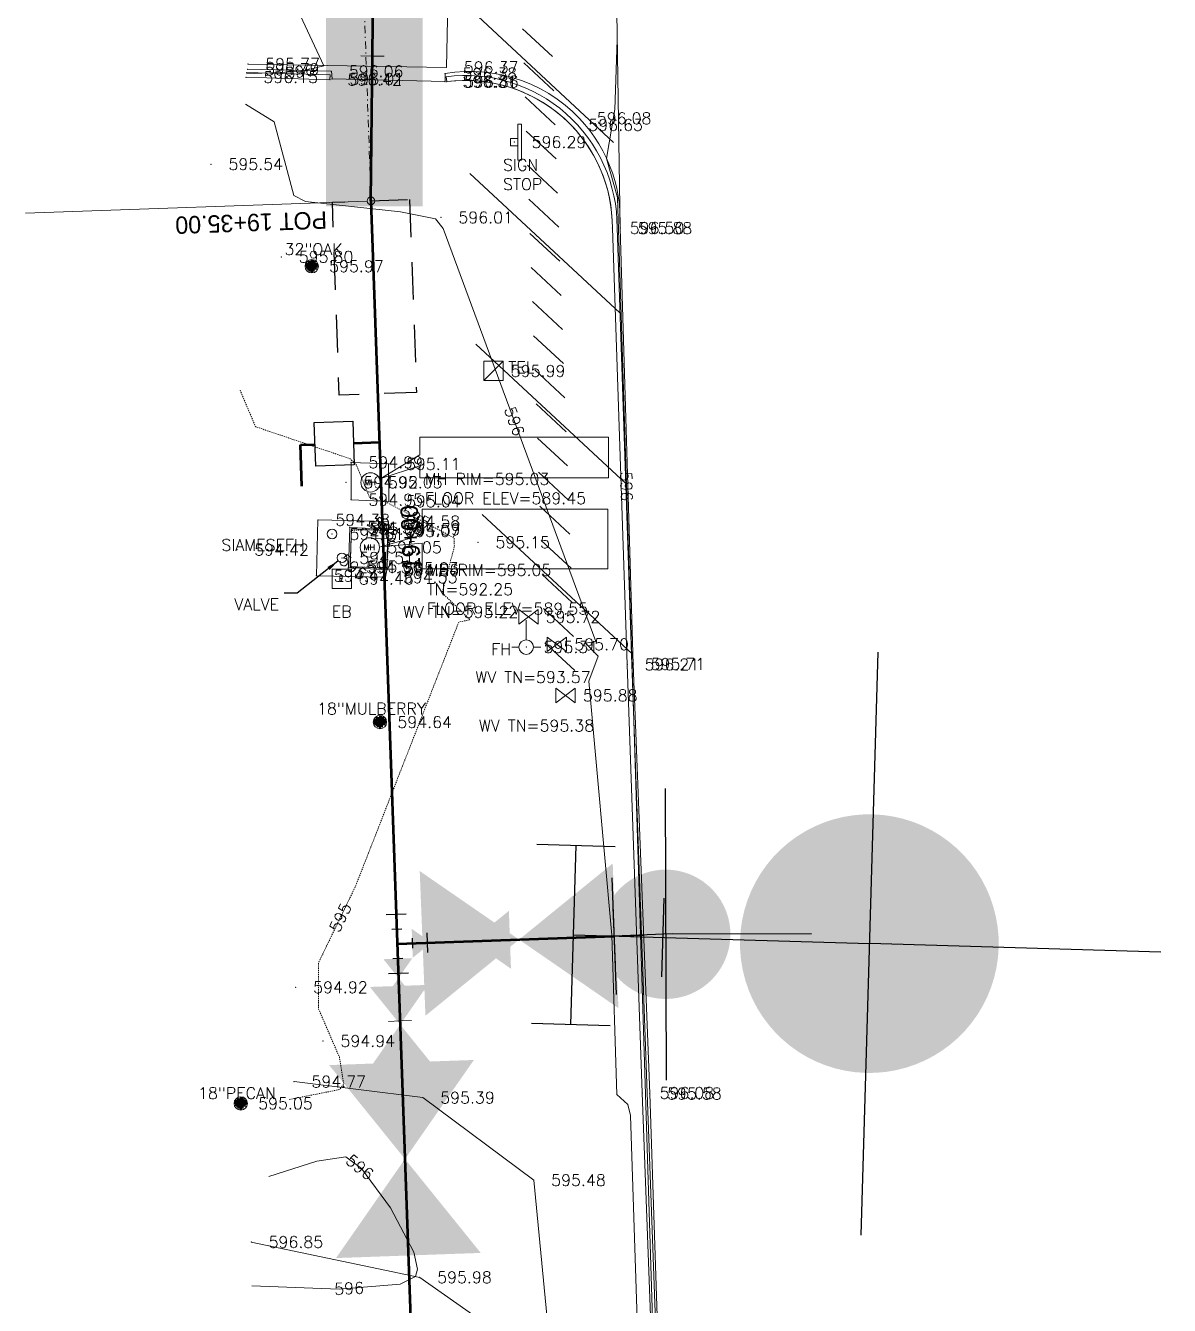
# Model space of a CAD drawing. Extents: x 2536931 to 2538613, y 7112513 to 7131087.
# Drawn here: x 2537866.9 to 2537985.4, y 7124476.7 to 7124609.3 of the extents above; entities that cross this region are included whole.
import ezdxf
from ezdxf.enums import TextEntityAlignment as Align

# ---------------------------------------------------------------- set-up
doc = ezdxf.new("R2010")
doc.units = 0
doc.header["$MEASUREMENT"] = 0
for name, pattern in [('DGN Style 2', [6.486575117634358, 3.891945070580614, -2.594630047053743]), ('DGN Style 4', [1.5247442917175293, 0.7623721458587647, -0.3811860729293823, 0, -0.3811860729293823]), ('HIDDEN2', [0.1875, 0.125, -0.0625])]:
    doc.linetypes.add(name, pattern=pattern)
for name, color, linetype, lineweight in [('C-BORE-PIT', 5, 'DGN Style 2', 30), ('C-FIRE-HYDT-100SCALE', 7, 'Continuous', 30), ('C-FIRE-HYDT-200SCALE', 3, 'Continuous', 30), ('C-FIRE-HYDT-20SCALE', 30, 'Continuous', 30), ('C-FIRE-HYDT-40SCALE', 1, 'Continuous', 30), ('C-WATR-INST-100SCALE', 7, 'Continuous', 30), ('C-WATR-INST-200SCALE', 3, 'Continuous', 30), ('C-WATR-INST-20SCALE', 30, 'Continuous', 30), ('C-WATR-INST-40SCALE', 1, 'Continuous', 30), ('C-WATR-UGND', 4, 'Continuous', 53), ('C-WATR-UGND-ABANDON-100', 7, 'Continuous', 13), ('C-WATR-UGND-ABANDON-20', 7, 'Continuous', 13), ('D_ALIGN_WL_20_SCALE', 7, 'Continuous', 30), ('D_ALIGN_WL_CENTERLINE', 7, 'DGN Style 4', 30), ('D_ALIGN_WL_POT_20_SCALE', 7, 'Continuous', 0), ('distance', 54, 'Continuous', 0), ('PT', 7, 'Continuous', 0), ('PTELEV', 5, 'Continuous', 0), ('V-COMM-LABL', 8, 'Continuous', 0), ('V-COMM-STRC', 8, 'Continuous', 0), ('V-POWR-LABL', 8, 'Continuous', 0), ('V-POWR-STRC', 8, 'Continuous', 0), ('V-PVMT-CONC', 8, 'Continuous', 0), ('V-ROAD-CURB-BACK', 8, 'Continuous', 0), ('V-ROAD-CURB-FACE', 54, 'Continuous', 0), ('V-SITE-BLRD-STLE', 8, 'Continuous', 0), ('V-SITE-SIGN', 8, 'Continuous', 0), ('V-SITE-VEGE', 8, 'Continuous', 0), ('V-SITE-VEGE-DESC', 8, 'Continuous', 0), ('V-TINN-BRKL', 100, 'Continuous', 0), ('V-TOPO-MAJR', 252, 'HIDDEN2', 0), ('V-TOPO-MINR', 8, 'Continuous', 0), ('V-TOPO-MISC', 8, 'Continuous', 0), ('V-UNID-STRC', 8, 'Continuous', 0), ('V-UNID-UTIL', 8, 'Continuous', 0), ('V-WATR-LABL', 252, 'Continuous', 0), ('V-WATR-STRC', 252, 'WATER', 0)]:
    doc.layers.add(name, color=color, linetype=linetype, lineweight=lineweight)
doc.styles.add('PTXT', font='romans.shx')
doc.styles.add('ROMANS', font='romans.shx')
doc.styles.get("Standard").update_dxf_attribs({"font": 'romans.shx'})
doc.styles.add('Style-BRIDGE', font='BRIDGE.shx')
doc.styles.add('Style-romans', font='romans.shx')
doc.linetypes.add('WATER', pattern='A,0.7000000000000001,-0.07,["W",Style-romans,S=0.1,R=0,X=-0.051,Y=-0.051],-0.07', length=0.8400000000000001)
doc.dimstyles.get("Standard").update_dxf_attribs({"dimtxt": 0.18, "dimasz": 0.18, "dimexe": 0.18, "dimexo": 0.06249999999999999, "dimgap": 0.08999999999999998, "dimtad": 0, "dimtih": 1, "dimtoh": 1, "dimdec": 4, "dimzin": 0, "dimdsep": 46, "dimtxsty": 'Standard', "dimcen": 0.09, "dimadec": 0, "dimazin": 0, "dimtfac": 1, "dimtdec": 4, "dimtofl": 0, "dimtmove": 0, "dimatfit": 3, "dimfxl": 0, "dimtolj": 1, "dimtzin": 0, "dimarcsym": 0})

# ---------------------------------------------------------------- blocks, each defined once
blk = doc.blocks.new('BOLL')
at = {"linetype": 'Continuous'}
blk.add_circle((0, 0), 0.025, dxfattribs=at)
blk = doc.blocks.new('EBOX')
at = {"linetype": 'Continuous'}
for p, q in [((-0.04999999981373549, 0.04999999981373549), (-0.04999999981373549, -0.04999999981373549)), ((-0.04999999981373549, 0.04999999981373549), (0.04999999981373549, 0.04999999981373549)), ((0.04999999981373549, -0.04999999981373549), (0.04999999981373549, 0.04999999981373549)), ((-0.04999999981373549, -0.04999999981373549), (0.04999999981373549, -0.04999999981373549))]:
    blk.add_line(p, q, dxfattribs=at)
at = {"linetype": 'Continuous', "style": 'ROMANS'}
blk.add_text('E', height=0.03, dxfattribs=at).set_placement((-0.002857142857142856, 0), align=Align.MIDDLE_CENTER)
blk = doc.blocks.new('FH')
at = {"linetype": 'Continuous'}
for p, q in [((0, 0.03749999962747097), (0, 0.139512469060719)), ((-0.03750000009313226, 0), (-0.07500000018626451, 0)), ((0.03750000009313226, 0), (0.07500000018626451, 0))]:
    blk.add_line(p, q, dxfattribs=at)
blk.add_circle((0, 0), 0.0375, dxfattribs=at)
blk = doc.blocks.new('MH')
blk.add_circle((0, 0), 0.05000000000000004)
at = {"linetype": 'Continuous', "style": 'ROMANS'}
blk.add_text('MH', height=0.03, dxfattribs=at).set_placement((-0.002857142857142854, 0), align=Align.MIDDLE_CENTER)
blk = doc.blocks.new('SIGN')
at = {"linetype": 'Continuous'}
for points in [[(0.01874999981373549, 0.09375), (0.03750000009313226, 0.09375), (0.03750000009313226, -0.09375), (0.01874999981373549, -0.09375)], [(0.01874999981373549, -0.01874999981373549), (-0.01874999981373549, -0.01874999981373549), (-0.01874999981373549, 0.01874999981373549), (0.01874999981373549, 0.01874999981373549)]]:
    blk.add_3dface(points, dxfattribs=at)
blk = doc.blocks.new('TELPED')
at = {"linetype": 'Continuous'}
for p, q in [((-0.04999999981373549, 0.04999999981373549), (-0.04999999981373549, -0.04999999981373549)), ((-0.04999999981373549, 0.04999999981373549), (0.04999999981373549, 0.04999999981373549)), ((0.04999999981373549, -0.04999999981373549), (0.04999999981373549, 0.04999999981373549)), ((-0.04999999981373549, -0.04999999981373549), (0.04999999981373549, -0.04999999981373549))]:
    blk.add_line(p, q, dxfattribs=at)
at = {"linetype": 'Continuous', "flags": 128}
blk.add_lwpolyline([(-0.04999999981373549, -0.04999999981373549), (0.04999999981373549, 0.04999999981373549)], dxfattribs=at)
blk = doc.blocks.new('TREE')
at = {"linetype": 'Continuous', "flags": 128}
blk.add_lwpolyline([(0.03453942202031612, 0, 0.9999999999999999), (-0.03453942202031612, -2.114859783171583e-18, 0.9999999999999999), (0.03453942202031612, 2.114859783171583e-18)], format="xyb", dxfattribs=at)
for points in [[(0.03453942202031612, 0.004934202879667282), (-0.03453942202031612, 0.004934202879667282)], [(-0.03453942202031612, 0), (0.03453942202031612, 0)], [(-0.02960521867498755, 0.01480260957032442), (0.02960521867498755, 0.01480260957032442)], [(0.02960521867498755, 0.009868406690657139), (-0.02960521867498755, 0.009868406690657139)], [(-0.02960521867498755, 0.009868406690657139), (0.02467101579532027, 0.009868406690657139)], [(-0.02960521867498755, 0.004934202879667282), (0.02467101579532027, 0.004934202879667282)], [(0.02467101579532027, 0.02467101532965899), (-0.02467101579532027, 0.02467101532965899)], [(-0.0197368124499917, 0.0197368124499917), (0.0197368124499917, 0.0197368124499917)], [(0.01480260957032442, 0.0197368124499917), (-0.0197368124499917, 0.0197368124499917)], [(0.009868406224995852, 0.02467101532965899), (-0.009868406224995852, 0.02467101532965899)], [(-0.004934203345328569, 0.02960521914064884), (0.009868406224995852, 0.02960521914064884)], [(-0.02960521867498755, -0.004934202879667282), (0.02960521867498755, -0.004934202879667282)], [(-0.02960521867498755, -0.004934202879667282), (0.02960521867498755, -0.004934202879667282)], [(-0.02960521867498755, -0.009868406690657139), (0.02467101579532027, -0.009868406690657139)], [(0.0197368124499917, -0.01480260957032442), (-0.02467101579532027, -0.01480260957032442)], [(0.02960521867498755, -0.01480260957032442), (-0.02467101579532027, -0.01480260957032442)], [(0.01480260957032442, -0.0197368124499917), (-0.0197368124499917, -0.0197368124499917)], [(-0.01480260957032442, -0.02467101532965899), (0.01480260957032442, -0.02467101532965899)], [(-0.009868406224995852, -0.02467101532965899), (0.004934203345328569, -0.02467101532965899)], [(-0.004934203345328569, -0.02960521914064884), (0.004934203345328569, -0.02960521914064884)]]:
    blk.add_lwpolyline(points, dxfattribs=at)
blk = doc.blocks.new('WTRVLV')
at = {"linetype": 'Continuous'}
for p, q in [((-0.04999999981373549, 0.03749999962747097), (-0.04999999981373549, -0.03749999962747097)), ((-0.04999999981373549, -0.03749999962747097), (0.04999999981373549, 0.03749999962747097)), ((0.04999999981373549, -0.03749999962747097), (-0.04999999981373549, 0.03749999962747097)), ((0.04999999981373549, 0.03749999962747097), (0.04999999981373549, -0.03749999962747097))]:
    blk.add_line(p, q, dxfattribs=at)
blk = doc.blocks.new('WVP40SC')
at = {"layer": 'C-WATR-INST-40SCALE', "extrusion": (0, 0, -1)}
blk.add_solid([(3.999999997206032, -2.999999999534339), (3.999999998137355, 3.000000000465661), (0, 0)], dxfattribs=at)
at = {"layer": 'C-WATR-INST-40SCALE'}
blk.add_solid([(0, 0), (4, -3), (3.999999998137355, 3)], dxfattribs=at)
blk = doc.blocks.new('TP20SC')
at = {"layer": 'C-WATR-INST-20SCALE'}
for p, q in [((-0.5142857143655419, 1.542857152177021), (0.5142857199534774, 1.542857146530878)), ((-4.656612873077393e-09, 1.542857145890594), (0, -2.328306436538696e-10)), ((-1.542857157997787, -0.5142857162863947), (-1.542857145890594, 0.5142857164610177)), ((-1.542857144027948, 1.746229827404022e-10), (0, -2.328306436538696e-10)), ((1.542857144959271, 4.074536263942719e-10), (0, -2.328306436538696e-10)), ((1.542857143096626, 0.5142857166938484), (1.54285713005811, -0.5142857170430943))]:
    blk.add_line(p, q, dxfattribs=at)
blk = doc.blocks.new('WVP40SC_1')
at = {"layer": 'C-WATR-INST-20SCALE', "extrusion": (0, 0, -1)}
blk.add_solid([(3.999999998137355, -3.000000000465661), (4, 2.999999999534339), (0, 2.328306436538696e-10)], dxfattribs=at)
at = {"layer": 'C-WATR-INST-20SCALE'}
blk.add_solid([(0, 2.328306436538696e-10), (4, -3.000000000698492), (4, 2.999999999534339)], dxfattribs=at)
blk = doc.blocks.new('FHP40SC_1')
at = {"layer": 'C-FIRE-HYDT-20SCALE'}
h = blk.add_hatch(color=256, dxfattribs=at)
edge = h.paths.add_edge_path()
edge.add_arc((1.819804310798645e-05, 5.067145684733987e-05), 2.679330379298014, 0.0001726637961494825, 360.0001726637961)
for p, q in [((-1.862645149230957e-09, 6.039663467381615), (3.725290298461914e-09, -1.80443748831749e-09)), ((-6.039663473144174, -1.33877620100975e-09), (6.039663473144174, -1.629814505577087e-09))]:
    blk.add_line(p, q, dxfattribs=at)
blk = doc.blocks.new('FHP40SC')
at = {"layer": 'C-FIRE-HYDT-40SCALE'}
h = blk.add_hatch(color=256, dxfattribs=at)
edge = h.paths.add_edge_path()
edge.add_arc((1.819618046283722e-05, 5.067160236649215e-05), 2.679330379298014, 0.0001726637961494825, 360.0001726637961)
for p, q in [((-1.862645149230957e-09, 6.039663467556238), (2.793967723846436e-09, -1.57160684466362e-09)), ((-6.039663473144174, -1.222360879182816e-09), (6.039663471281528, -1.455191522836685e-09))]:
    blk.add_line(p, q, dxfattribs=at)
blk = doc.blocks.new('FHP40SC_4')
at = {"layer": 'C-FIRE-HYDT-100SCALE'}
h = blk.add_hatch(color=256, dxfattribs=at)
edge = h.paths.add_edge_path()
edge.add_arc((1.81978102773428e-05, 5.067144229542464e-05), 2.679330379298015, 0.0001726637961491858, 360.0001726637961)
for p, q in [((-1.629814505577087e-09, 6.039663467352511), (3.026798367500305e-09, -1.789885573089123e-09)), ((-6.039663474308327, -1.469743438065052e-09), (6.039663472445682, -1.644366420805454e-09))]:
    blk.add_line(p, q, dxfattribs=at)
blk = doc.blocks.new('FHP40SC_5')
at = {"layer": 'C-FIRE-HYDT-200SCALE'}
h = blk.add_hatch(color=256, dxfattribs=at)
edge = h.paths.add_edge_path()
edge.add_arc((1.819699537009001e-05, 5.067230813438073e-05), 2.679330379298015, 0.0001726637961530436, 360.0001726637961)
for p, q in [((-1.280568540096283e-09, 6.039663468422077), (1.862645149230957e-09, -9.74978320300579e-10)), ((-6.03966347174719, -2.546585164964199e-10), (6.039663469186053, 3.637978807091713e-11))]:
    blk.add_line(p, q, dxfattribs=at)
blk = doc.blocks.new('*U69')
at = {"layer": 'C-WATR-INST-200SCALE'}
for p, q in [((6.72986435360508, 9.234907546080649), (-1.408819556992967, 9.307300826534629)), ((2.660522398247849, 9.2711041867733), (2.495589022000786, -9.27123252954334)), ((-6.656915796687827, 4.151768046431243), (-6.72930950607406, -3.9869638774544)), ((6.564930977358017, -9.307429171167314), (-1.573752933356445, -9.235035888850689))]:
    blk.add_line(p, q, dxfattribs=at)
blk = doc.blocks.new('*U67')
at = {"layer": 'C-WATR-INST-200SCALE'}
blk.add_line((-28.24628989951452, 0.8995031295344234), (2.400548763282131, -0.000264754518866539), dxfattribs=at)
at = {"layer": 'C-FIRE-HYDT-200SCALE', "xscale": 5.000000000000001, "yscale": 5.000000000000001, "zscale": 5.000000000000001, "rotation": 268.3181426825738}
blk.add_blockref('FHP40SC_5', (2.40054876357317, -0.0002647619694471359), dxfattribs=at)
at = {"layer": 'C-WATR-INST-200SCALE', "rotation": 178.827949876491}
blk.add_blockref('*U69', (-25.66877488134196, 0.8467055978253484), dxfattribs=at)
blk = doc.blocks.new('TP20SC_1')
at = {"layer": 'C-WATR-INST-40SCALE'}
for p, q in [((-0.5142857125028968, 1.542857152177021), (0.5142857213504612, 1.542857146589085)), ((-3.725290298461914e-09, 1.542857145948801), (4.656612873077393e-10, -2.037268131971359e-10)), ((-1.542857157532126, -0.5142857162572909), (-1.542857145424932, 0.514285716577433)), ((-1.542857142630965, 1.746229827404022e-10), (4.656612873077393e-10, -2.037268131971359e-10)), ((1.542857144959271, 4.365574568510056e-10), (4.656612873077393e-10, -2.037268131971359e-10)), ((1.542857143096626, 0.5142857167229522), (1.542857130523771, -0.5142857169848867))]:
    blk.add_line(p, q, dxfattribs=at)
blk = doc.blocks.new('WVP40SC_8')
at = {"layer": 'C-WATR-INST-100SCALE', "extrusion": (0, 0, -1)}
blk.add_solid([(3.999999997904524, -2.999999998835847), (3.999999998050043, 3.000000001862645), (1.455191522836685e-11, 0)], dxfattribs=at)
at = {"layer": 'C-WATR-INST-100SCALE'}
blk.add_solid([(-1.455191522836685e-11, 0), (3.999999998733983, -2.99999999627471), (3.999999997919076, 2.999999998603016)], dxfattribs=at)

msp = doc.modelspace()

# ---------------------------------------------------------------- linework, layer by layer
at = {"layer": 'C-BORE-PIT', "flags": 128}
msp.add_lwpolyline([(2537906.693359149, 7124591.240680205), (2537907.39989684, 7124571.253163989), (2537899.40489035, 7124570.970548913), (2537898.698352659, 7124590.958065126)], close=True, dxfattribs=at)
at = {"layer": 'C-FIRE-HYDT-100SCALE'}
msp.add_line((2537905.417992144, 7124514.144347049), (2537930.871848459, 7124515.051571374), dxfattribs=at)
at = {"layer": 'C-WATR-INST-40SCALE'}
msp.add_line((2537905.417992144, 7124514.144347048), (2537927.854130486, 7124514.938602629), dxfattribs=at)
at = {"layer": 'C-WATR-UGND'}
for p, q in [((2537902.680969561, 7124591.099447041), (2537904.689909572, 7124775.994987376)), ((2537902.680969561, 7124591.099447041), (2537915.880710179, 7124219.433768175)), ((2537900.884839605, 7124566.019739566), (2537903.568308785, 7124566.114597383)), ((2537895.388272646, 7124565.8254417), (2537896.887336362, 7124565.878432027)), ((2537895.539212435, 7124561.555448043), (2537895.388272646, 7124565.825441701)), ((2537903.646816793, 7124564.197275373), (2537903.711444342, 7124564.19955989)), ((2537905.417992144, 7124514.144347048), (2537927.854130486, 7124514.938602629))]:
    msp.add_line(p, q, dxfattribs=at)
at = {"layer": 'C-WATR-UGND', "lineweight": 30, "flags": 128}
msp.add_lwpolyline([(2537896.966821853, 7124563.629836452), (2537896.807850871, 7124568.127027601), (2537900.805354114, 7124568.26833514), (2537900.964325096, 7124563.771143992)], close=True, dxfattribs=at)
at = {"layer": 'C-WATR-UGND-ABANDON-100', "linetype": 'Continuous'}
for p, q in [((2537912.264728544, 7124611.606399334), (2537927.801243738, 7124597.162829978)), ((2537912.908753056, 7124593.940465103), (2537928.445268249, 7124579.496895749)), ((2537913.552777565, 7124576.274530863), (2537929.089292759, 7124561.830961508)), ((2537914.196802082, 7124558.608596627), (2537929.73331727, 7124544.165027271))]:
    msp.add_line(p, q, dxfattribs=at)
at = {"layer": 'C-WATR-UGND-ABANDON-20', "linetype": 'Continuous'}
for p, q in [((2537918.386437958, 7124608.934710437), (2537921.4928406, 7124606.04502834)), ((2537918.514141763, 7124605.401483621), (2537921.620544405, 7124602.511801522)), ((2537918.641845568, 7124601.868256805), (2537921.748248209, 7124598.978574706)), ((2537918.769549373, 7124598.335029988), (2537921.875952014, 7124595.445347891)), ((2537918.897253177, 7124594.801803171), (2537922.003655819, 7124591.912121072)), ((2537919.024956982, 7124591.268576355), (2537922.131359624, 7124588.378894256)), ((2537919.152660788, 7124587.735349539), (2537922.259063429, 7124584.84566744)), ((2537919.280364592, 7124584.202122722), (2537922.386767235, 7124581.312440624)), ((2537919.408068397, 7124580.668895904), (2537922.514471038, 7124577.779213805)), ((2537919.535772202, 7124577.135669086), (2537922.642174844, 7124574.245986987)), ((2537919.663476007, 7124573.602442269), (2537922.769878649, 7124570.712760172)), ((2537919.791179811, 7124570.069215452), (2537922.897582453, 7124567.179533353)), ((2537919.918883615, 7124566.535988636), (2537923.025286258, 7124563.646306537)), ((2537920.04658742, 7124563.002761819), (2537923.152990063, 7124560.11307972)), ((2537920.174291225, 7124559.469535003), (2537923.280693868, 7124556.579852905)), ((2537920.30199503, 7124555.936308187), (2537923.408397673, 7124553.046626088)), ((2537920.429698835, 7124552.40308137), (2537923.536101475, 7124549.513399273)), ((2537920.557402639, 7124548.869854554), (2537923.663805282, 7124545.980172455)), ((2537920.685106445, 7124545.336627737), (2537923.791509086, 7124542.446945638))]:
    msp.add_line(p, q, dxfattribs=at)
at = {"layer": 'D_ALIGN_WL_20_SCALE', "color": 2, "lineweight": 13}
for p, q in [((2537902.843932467, 7124606.097960091), (2537901.644003293, 7124606.110997646)), ((2537902.843932467, 7124606.097960091), (2537904.043861641, 7124606.084922537)), ((2537903.923235968, 7124556.120898033), (2537902.723992046, 7124556.078306774)), ((2537903.923235968, 7124556.120898033), (2537905.12247989, 7124556.163489291)), ((2537905.69787167, 7124506.152401277), (2537904.498627748, 7124506.109810019)), ((2537905.69787167, 7124506.152401277), (2537906.897115592, 7124506.194992535))]:
    msp.add_line(p, q, dxfattribs=at)
at = {"layer": 'D_ALIGN_WL_CENTERLINE', "color": 2, "lineweight": 13}
for p, q in [((2537904.1484193, 7124550.0072496), (2537900.6382813, 7124649.3068902)), ((2537906.6422804, 7124479.5606432), (2537904.1484193, 7124550.0072496)), ((2537915.880710199, 7124219.4337682), (2537906.6422804, 7124479.5606432))]:
    msp.add_line(p, q, dxfattribs=at)
at = {"layer": 'D_ALIGN_WL_POT_20_SCALE', "color": 2, "lineweight": 13}
msp.add_line((2537902.281221626, 7124591.085249914), (2537866.922556893, 7124589.8294837), dxfattribs=at)
msp.add_circle((2537902.6809696, 7124591.099447), 0.4, dxfattribs=at)
at = {"layer": 'distance', "color": 7, "linetype": 'Continuous', "lineweight": 0, "const_width": 10}
msp.add_lwpolyline([(2537903.047616355, 7124590.543037672), (2537902.971582516, 7124780.601021017)], dxfattribs=at)
at = {"layer": 'PT'}
for p in [(2537889.906, 7124604.738, 595.7909999997355), (2537889.942, 7124605.269, 595.7730000000447), (2537910.506, 7124604.926, 596.3659999999218), (2537889.744, 7124603.913, 596.1549999997951), (2537898.43, 7124603.65, 596.4169999998994), (2537898.598, 7124604.523, 596.0570000000298), (2537898.664, 7124603.726, 596.0079999999143), (2537910.363, 7124603.451, 596.3070000000298), (2537910.366, 7124604.279, 596.3789999997243), (2537910.529, 7124603.458, 596.8640000000596), (2537924.275, 7124599.646, 596.0770000000484), (2537923.393, 7124598.964, 596.6319999997504), (2537917.525, 7124597.183, 596.2949999999255), (2537886.129, 7124594.901, 595.5430000000633), (2537909.937, 7124589.38, 596.0069999997504), (2537927.683, 7124588.287, 596.49599999981), (2537928.504, 7124588.274, 595.8829999999143), (2537893.409, 7124585.302, 595.7979999999516), (2537896.559, 7124584.323, 595.9709999999031), (2537915.368, 7124573.487, 595.9890000000596), (2537900.63, 7124564.012, 594.9849999998696), (2537904.513, 7124563.847, 595.1129999998957), (2537900.117, 7124561.955, 594.9180000000633), (2537902.643, 7124561.941, 595.027999999933), (2537900.627, 7124560.139, 594.9509999998845), (2537904.525, 7124559.972, 595.0370000000112), (2537897.201, 7124558.055, 594.3839999996126), (2537900.488, 7124557.255, 594.530999999959), (2537900.673, 7124557.127, 595.0559999998659), (2537904.44, 7124556.915, 595.0740000000224), (2537904.477, 7124557.874, 594.5829999996349), (2537904.516, 7124557.09, 594.5919999997132), (2537898.662, 7124556.595, 594.6069999998435), (2537913.776, 7124555.735, 595.151999999769), (2537888.798, 7124554.963, 594.4219999997877), (2537902.573, 7124555.204, 595.0499999998137), (2537899.679, 7124554.121, 594.5129999998026), (2537900.358, 7124553.135, 594.5139999999665), (2537900.544, 7124553.214, 595.0600000000559), (2537904.331, 7124553.028, 595.0259999996051), (2537904.345, 7124552.873, 594.5600000000559), (2537897.032, 7124552.263, 594.4150000000373), (2537899.66, 7124551.961, 594.4569999999367), (2537904.191, 7124552.112, 594.5259999996051), (2537918.985, 7124548.007, 595.7209999999031), (2537921.948, 7124545.157, 595.6979999998584), (2537918.762, 7124544.879, 595.3129999996163), (2537929.219, 7124543.075, 596.210999999661), (2537929.841, 7124543.127, 595.7089999997988), (2537922.838, 7124539.872, 595.8769999998622), (2537903.62, 7124537.106, 594.6419999999925), (2537894.898, 7124509.639, 594.9189999997616), (2537897.728, 7124504.076, 594.936999999918), (2537894.723, 7124499.876, 594.7669999999925), (2537930.775, 7124498.696, 596.0809999997728), (2537931.555, 7124498.632, 595.5799999996088), (2537889.208, 7124497.608, 595.0529999998398), (2537908.059, 7124498.211, 595.3859999999404), (2537919.548, 7124489.664, 595.4749999996275), (2537890.283, 7124483.256, 596.8499999996275), (2537907.745, 7124479.593, 595.9779999996535)]:
    msp.add_point(p, dxfattribs=at)
at = {"layer": 'V-PVMT-CONC', "flags": 128}
msp.add_lwpolyline([(2537902.262, 7124636.53), (2537902.154, 7124629.165, 0.3890383208022585), (2537906.318, 7124625.278), (2537910.902, 7124625.29), (2537910.713, 7124614.972), (2537910.506, 7124604.926), (2537889.942, 7124605.269)], format="xyb", dxfattribs=at)
for points in [[(2537898.664, 7124603.726), (2537910.363, 7124603.451)], [(2537904.525, 7124559.972), (2537900.627, 7124560.139), (2537900.63, 7124564.012), (2537904.513, 7124563.847)], [(2537904.525, 7124559.972), (2537904.513, 7124563.847)], [(2537904.191, 7124552.112), (2537897.032, 7124552.263), (2537897.201, 7124558.055), (2537904.477, 7124557.874), (2537904.516, 7124557.09), (2537904.345, 7124552.873)], [(2537904.191, 7124552.112), (2537904.345, 7124552.873)]]:
    msp.add_lwpolyline(points, dxfattribs=at)
at = {"layer": 'V-ROAD-CURB-BACK', "flags": 128}
msp.add_lwpolyline([(2537889.744, 7124603.913), (2537898.43, 7124603.65)], dxfattribs=at)
msp.add_lwpolyline([(2537910.529, 7124603.457999999, -0.454179133128148), (2537927.683, 7124588.287), (2537929.219, 7124543.075), (2537930.775, 7124498.696), (2537932.186, 7124460.822), (2537932.64, 7124447.644), (2537933.565, 7124423.072)], format="xyb", dxfattribs=at)
at = {"layer": 'V-ROAD-CURB-FACE', "flags": 128}
msp.add_lwpolyline([(2537889.759132369, 7124604.412770959), (2537898.445132369, 7124604.149770959), (2537898.43, 7124603.65)], dxfattribs=at)
msp.add_lwpolyline([(2537934.064646099, 7124423.090808914), (2537933.13967609, 7124447.662012236), (2537932.685679437, 7124460.839915088), (2537931.274673764, 7124498.714067367), (2537929.718702476, 7124543.092248453), (2537928.18304804, 7124588.294076825, 0.4539858395525272), (2537910.464917511, 7124603.95387643), (2537910.529, 7124603.458)], format="xyb", dxfattribs=at)
at = {"layer": 'V-TINN-BRKL', "extrusion": (9.540699797353958e-05, -0.006000462634565594, 0.9999819925107032), "elevation": -41912.81731552004, "flags": 128}
msp.add_lwpolyline([(2537927.582565694, 7124518.687973773), (2537928.435596412, 7124465.039007934)], dxfattribs=at)
at = {"layer": 'V-TINN-BRKL', "extrusion": (-0.03210695039935541, -0.06398161497593546, 0.9974344573359818), "elevation": -536733.3600606376, "flags": 128}
msp.add_lwpolyline([(-927155.7757633652, 7486867.01299965), (-927147.9106214021, 7486870.728828883), (-927147.494168778, 7486870.044334024)], dxfattribs=at)
at = {"layer": 'V-TINN-BRKL', "extrusion": (-0.03012216564141013, 0.0009120572834090335, 0.9995458084993321), "elevation": -69352.80412668204, "flags": 128}
msp.add_lwpolyline([(-7198148.830341732, 2320066.643449232), (-7198148.830341732, 2320075.337378666)], dxfattribs=at)
at = {"layer": 'V-TINN-BRKL', "extrusion": (-0.02553529213047155, 0.0006002397927925187, 0.9996737410615539), "elevation": -59933.69957148808, "flags": 128}
msp.add_lwpolyline([(-7182276.296618603, 2369013.167371138), (-7182276.296618603, 2369024.873422009)], dxfattribs=at)
at = {"layer": 'V-TINN-BRKL', "extrusion": (6.072447202579646e-05, -0.01960894409166344, 0.9998077243271071), "elevation": -138956.0626674586, "flags": 128}
msp.add_lwpolyline([(2559955.403491627, 7115309.836647391), (2559955.403491627, 7115313.712411187)], dxfattribs=at)
at = {"layer": 'V-TINN-BRKL', "extrusion": (-0.008677282470791898, -0.04287929844332879, 0.9990425769375048), "elevation": -326923.9510475136, "flags": 128}
msp.add_lwpolyline([(1074364.19545901, 7479242.150011417), (1074364.19545901, 7479242.927181283)], dxfattribs=at)
at = {"layer": 'V-TINN-BRKL'}
for points in [[(2537910.713, 7124614.972, 596.4969999999739), (2537910.506, 7124604.926, 596.3659999999218), (2537889.942, 7124605.269, 595.7730000000447)], [(2537910.363, 7124603.451, 596.3070000000298), (2537910.366, 7124604.279, 596.3789999997243), (2537911.374107495, 7124604.418433186, 596.3588666664436), (2537912.389184549, 7124604.491514706, 596.338733333163), (2537913.40686877, 7124604.497930486, 596.3185999998823), (2537914.422786559, 7124604.437652953, 596.2984666666016), (2537915.432571909, 7124604.310941156, 596.2783333333209), (2537916.431885171, 7124604.118339651, 596.2582000000402), (2537917.416431697, 7124603.860676163, 596.2380666662939), (2537918.381980302, 7124603.539058025, 596.2179333330132), (2537919.324381446, 7124603.154867422, 596.1977999997325), (2537920.239585067, 7124602.709755452, 596.1776666664518), (2537921.123657989, 7124602.205635026, 596.1575333331712), (2537921.972800821, 7124601.644672652, 596.1373999998905), (2537922.783364289, 7124601.029279121, 596.1172666666098), (2537923.551864918, 7124600.362099146, 596.0971333333291), (2537924.275, 7124599.646, 596.0770000000484), (2537924.82956139, 7124599.027240882, 596.0640666666441), (2537925.350222344, 7124598.379696789, 596.0511333332397), (2537925.835491309, 7124597.705222762, 596.0381999998353), (2537926.283978121, 7124597.005750989, 596.025266666431), (2537926.694397983, 7124596.283285268, 596.0123333330266), (2537927.065575152, 7124595.539895269, 595.9994000000879), (2537927.396446308, 7124594.777710606, 595.9864666666836), (2537927.686063591, 7124593.998914734, 595.9735333332792), (2537927.933597327, 7124593.205738693, 595.9605999998748), (2537928.138338396, 7124592.40045472, 595.9476666664705), (2537928.299700271, 7124591.58536974, 595.9347333330661), (2537928.417220695, 7124590.762818749, 595.9217999996617), (2537928.463241605, 7124589.930638719, 595.9088666662574), (2537928.472170672, 7124589.096346368, 595.8959333333187), (2537928.504, 7124588.274, 595.8829999999143), (2537929.841, 7124543.127, 595.7089999997988), (2537931.555, 7124498.632, 595.5799999996088), (2537932.818, 7124460.893, 595.5759999998845)], [(2537910.529, 7124603.458, 596.8640000000596), (2537911.466323399, 7124603.549721721, 596.8485333332792), (2537912.407527207, 7124603.583239143, 596.8330666664988), (2537913.349000638, 7124603.558423683, 596.8175999997184), (2537914.287131867, 7124603.47537054, 596.8021333334036), (2537915.218321892, 7124603.334398337, 596.7866666666232), (2537916.138998345, 7124603.13604789, 596.7711999998428), (2537917.045629182, 7124602.881080144, 596.7557333330624), (2537917.934736251, 7124602.570473243, 596.740266666282), (2537918.802908625, 7124602.205418786, 596.7247999999672), (2537919.646815688, 7124601.787317249, 596.7093333331868), (2537920.463219917, 7124601.317772616, 596.6938666664064), (2537921.248989298, 7124600.798586227, 596.6784000000916), (2537922.001109344, 7124600.231749862, 596.6629333333112), (2537922.716694657, 7124599.619438105, 596.6474666665308), (2537923.393, 7124598.964, 596.6319999997504), (2537923.925853313, 7124598.385354449, 596.622933333274), (2537924.428068899, 7124597.779926641, 596.6138666663319), (2537924.898302706, 7124597.149336844, 596.6047999998555), (2537925.335296277, 7124596.495272668, 596.595733333379), (2537925.737880112, 7124595.819484549, 596.5866666664369), (2537926.104976797, 7124595.123781057, 596.5775999999605), (2537926.435603896, 7124594.410024062, 596.5685333330184), (2537926.72887657, 7124593.68012375, 596.559466666542), (2537926.98400995, 7124592.936033511, 596.5504000000656), (2537927.200321239, 7124592.179744708, 596.5413333331235), (2537927.377231534, 7124591.413281354, 596.532266666647), (2537927.514267382, 7124590.638694689, 596.523199999705), (2537927.611062041, 7124589.858057693, 596.5141333332285), (2537927.667356467, 7124589.073459539, 596.5050666662864), (2537927.683, 7124588.287, 596.49599999981), (2537929.219, 7124543.075, 596.210999999661), (2537930.775, 7124498.696, 596.0809999997728), (2537932.186, 7124460.822, 596.0839999997988)], [(2537904.525, 7124559.972, 595.0370000000112), (2537900.627, 7124560.139, 594.9509999998845), (2537900.63, 7124564.012, 594.9849999998696), (2537904.513, 7124563.847, 595.1129999998957)], [(2537904.191, 7124552.112, 594.5259999996051), (2537897.032, 7124552.263, 594.4150000000373), (2537897.201, 7124558.055, 594.3839999996126), (2537904.477, 7124557.874, 594.5829999996349), (2537904.516, 7124557.09, 594.5919999997132), (2537904.345, 7124552.873, 594.5600000000559)], [(2537904.516, 7124557.09, 594.5919999997132), (2537900.488, 7124557.255, 594.530999999959), (2537900.358, 7124553.135, 594.5139999999665), (2537904.345, 7124552.873, 594.5600000000559)], [(2537921.445, 7124469.936, 595.3640000000596), (2537919.548, 7124489.664, 595.4749999996275), (2537908.059, 7124498.211, 595.3859999999404), (2537894.723, 7124499.876, 594.7669999999925)], [(2537932.64, 7124447.644, 596.094000000041), (2537928.372, 7124463.989, 595.8569999998435), (2537921.445, 7124469.936, 595.3640000000596), (2537907.745, 7124479.593, 595.9779999996535), (2537890.283, 7124483.256, 596.8499999996275)]]:
    msp.add_polyline3d(points, dxfattribs=at)
msp.add_3dface([(2537900.673, 7124557.127, 595.0559999998659), (2537904.44, 7124556.915, 595.0740000000224), (2537904.331, 7124553.028, 595.0259999996051), (2537900.544, 7124553.214, 595.0600000000559)], dxfattribs=at)
at = {"layer": 'V-TOPO-MAJR', "elevation": 595, "flags": 128}
msp.add_lwpolyline([(2537894.226350935, 7124498.016921743), (2537899.431103923, 7124499.048428489), (2537899.870321475, 7124499.614719149), (2537899.413877483, 7124502.424375642), (2537897.271364409, 7124507.362870346), (2537897.260359081, 7124512.195234863), (2537901.085596349, 7124520.098731412), (2537911.777273365, 7124547.468563085), (2537912.960315301, 7124547.709621211), (2537910.059080334, 7124550.483740588), (2537911.324335628, 7124555.283949884), (2537911.28442057, 7124556.197849557), (2537904.349725555, 7124559.844858265), (2537902.566639709, 7124560.32421633), (2537901.187758804, 7124563.732529757), (2537900.521637811, 7124564.393068362), (2537890.734888081, 7124567.707143895), (2537889.118300641, 7124571.536695962)], dxfattribs=at)
msp.add_lwpolyline([(2537900.640453875, 7124556.714542439), (2537900.550564501, 7124553.177832818), (2537904.352891146, 7124553.112978702), (2537904.544243236, 7124556.741298806), (2537904.166915243, 7124557.089450832), (2537900.626185178, 7124556.96475213)], close=True, dxfattribs=at)
at = {"layer": 'V-TOPO-MINR', "elevation": 596, "flags": 128}
for points in [[(2537891.662498771, 7124617.587400491), (2537892.987692832, 7124615.491781684), (2537897.81241358, 7124605.099459114), (2537895.358757415, 7124604.49416863), (2537889.812983516, 7124604.264304945)], [(2537928.194059006, 7124607.767217393), (2537927.954198509, 7124600.571035129), (2537927.078985884, 7124595.503678582), (2537928.215258667, 7124591.439189729), (2537932.287598853, 7124460.918159679), (2537933.914745262, 7124422.131170528)], [(2537930.320098258, 7124425.748601993), (2537931.259522215, 7124445.717268653), (2537932.344630469, 7124447.644779779), (2537930.947206751, 7124454.126827005), (2537929.575125805, 7124496.353129297), (2537929.274361386, 7124497.48875247), (2537928.162529942, 7124498.5482876), (2537927.623544118, 7124515.045294115), (2537925.245737655, 7124541.363063268), (2537926.228393762, 7124543.931339177), (2537924.893142447, 7124545.285512844), (2537925.962919983, 7124545.474855782), (2537910.161217168, 7124588.24296258), (2537909.383430621, 7124589.24341627), (2537905.741780834, 7124589.955599438), (2537895.924950547, 7124591.019676425), (2537894.704896458, 7124591.669002691), (2537892.664826032, 7124599.301245788), (2537889.690274165, 7124601.133000471)], [(2537892.094809889, 7124490.038045123), (2537897.089673322, 7124491.623014892), (2537900.073610817, 7124492.08435348), (2537901.718268028, 7124490.874206117), (2537904.715564216, 7124486.807867146), (2537907.129744495, 7124482.191887505), (2537907.515352614, 7124480.44015345), (2537907.304444953, 7124479.685415132), (2537905.711567391, 7124478.900375667), (2537899.391007093, 7124478.36478285), (2537890.359936186, 7124478.72658322)]]:
    msp.add_lwpolyline(points, dxfattribs=at)
at = {"layer": 'V-TOPO-MISC', "flags": 128}
for points in [[(2537904.331, 7124553.028), (2537900.544, 7124553.214), (2537900.673, 7124557.127), (2537904.44, 7124556.915)], [(2537904.331, 7124553.028), (2537904.44, 7124556.915)]]:
    msp.add_lwpolyline(points, dxfattribs=at)
at = {"layer": 'V-UNID-UTIL', "flags": 128}
for points in [[(2537907.741278061, 7124563.641923692), (2537907.741278061, 7124562.429139799), (2537927.293297321, 7124562.429139799), (2537927.293297321, 7124566.627453758), (2537907.741278061, 7124566.627453758), (2537907.741278061, 7124564.792315138), (2537903.713119759, 7124562.347325454)], [(2537907.98024886, 7124555.63095213), (2537907.98024886, 7124552.996018304), (2537927.219381625, 7124552.996018304), (2537927.219381625, 7124559.172413983), (2537907.98024886, 7124559.172413983), (2537907.98024886, 7124556.496787713), (2537903.681613771, 7124555.263508275)]]:
    msp.add_lwpolyline(points, close=True, dxfattribs=at)

# ---------------------------------------------------------------- block references
at = {"layer": 'C-FIRE-HYDT-100SCALE', "xscale": 2.5, "yscale": 2.5, "zscale": 2.5, "rotation": 270.2163421090668}
msp.add_blockref('FHP40SC_4', (2537933.209279601, 7124515.129793338), dxfattribs=at)
at = {"layer": 'C-FIRE-HYDT-200SCALE'}
msp.add_blockref('*U67', (2537951.898580418, 7124514.162453394), dxfattribs=at)
at = {"layer": 'C-FIRE-HYDT-20SCALE', "xscale": 0.5000000000000002, "yscale": 0.5000000000000002, "zscale": 0.5000000000000002, "rotation": 272.143875358094}
msp.add_blockref('FHP40SC_1', (2537927.854130486, 7124514.938602629), dxfattribs=at)
at = {"layer": 'C-FIRE-HYDT-40SCALE', "rotation": 272.1438753673709}
msp.add_blockref('FHP40SC', (2537927.854130488, 7124514.938602626), dxfattribs=at)
at = {"layer": 'C-WATR-INST-100SCALE'}
for p, xscale, yscale, zscale, rotation in [((2537918.025970422, 7124514.581637251), 2.499999999999999, 2.499999999999999, 2.499999999999999, 2.262148878772737), ((2537906.207137759, 7124491.852555659), 2.5, 2.5, 2.5, 272.0340100021385)]:
    msp.add_blockref('WVP40SC_8', p, dxfattribs=dict(at, xscale=xscale, yscale=yscale, zscale=zscale, rotation=rotation))
at = {"layer": 'C-WATR-INST-20SCALE', "rotation": 272.0274655761863}
msp.add_blockref('TP20SC', (2537905.417992144, 7124514.144347048), dxfattribs=at)
at = {"layer": 'C-WATR-INST-20SCALE', "xscale": 0.5, "yscale": 0.5, "zscale": 0.5}
for p, rotation in [((2537908.958642365, 7124514.269377917), 2.018569750526589), ((2537905.543333345, 7124510.603707802), 92.02746550505823)]:
    msp.add_blockref('WVP40SC_1', p, dxfattribs=dict(at, rotation=rotation))
at = {"layer": 'C-WATR-INST-40SCALE', "xscale": 2.000000000226626, "yscale": 2.000000000226626, "zscale": 2.000000000226626, "rotation": 272.0892234387565}
msp.add_blockref('TP20SC_1', (2537905.417992144, 7124514.144347048), dxfattribs=at)
at = {"layer": 'C-WATR-INST-40SCALE'}
for p, rotation in [((2537913.080989421, 7124514.417141086), 2.034038717016053), ((2537905.713966141, 7124505.783671327), 92.03400995923498)]:
    msp.add_blockref('WVP40SC', p, dxfattribs=dict(at, rotation=rotation))
at = {"layer": 'V-COMM-STRC', "xscale": 20, "yscale": 20, "zscale": 20}
msp.add_blockref('TELPED', (2537915.368, 7124573.487), dxfattribs=at)
at = {"layer": 'V-POWR-STRC', "xscale": 20, "yscale": 20, "zscale": 20}
msp.add_blockref('EBOX', (2537899.66, 7124551.961), dxfattribs=at)
at = {"layer": 'V-SITE-BLRD-STLE', "xscale": 20, "yscale": 20, "zscale": 20}
msp.add_blockref('BOLL', (2537898.662, 7124556.595), dxfattribs=at)
at = {"layer": 'V-SITE-SIGN', "xscale": 20, "yscale": 20, "zscale": 20}
msp.add_blockref('SIGN', (2537917.525, 7124597.183), dxfattribs=at)
at = {"layer": 'V-SITE-VEGE', "xscale": 20, "yscale": 20, "zscale": 20}
for p in [(2537896.559, 7124584.323), (2537903.62, 7124537.106), (2537889.208, 7124497.608)]:
    msp.add_blockref('TREE', p, dxfattribs=at)
at = {"layer": 'V-UNID-STRC', "xscale": 20, "yscale": 20, "zscale": 20}
msp.add_blockref('BOLL', (2537899.679, 7124554.121), dxfattribs=at)
at = {"layer": 'V-UNID-UTIL', "xscale": 20, "yscale": 20, "zscale": 20}
for p in [(2537902.643, 7124561.941), (2537902.573, 7124555.204)]:
    msp.add_blockref('MH', p, dxfattribs=at)
at = {"layer": 'V-WATR-STRC', "xscale": 20, "yscale": 20, "zscale": 20}
for name, p in [('FH', (2537918.762, 7124544.879)), ('WTRVLV', (2537918.985, 7124548.007)), ('WTRVLV', (2537921.948, 7124545.157)), ('WTRVLV', (2537922.838, 7124539.872))]:
    msp.add_blockref(name, p, dxfattribs=at)

# ---------------------------------------------------------------- texts
at = {"layer": 'D_ALIGN_WL_20_SCALE', "color": 2, "lineweight": 13, "style": 'Style-BRIDGE'}
msp.add_text('19+00', height=1.8, rotation=92.44877729526449, dxfattribs=at).set_placement((2537907.666403013, 7124556.253836953), align=Align.CENTER)
at = {"layer": 'D_ALIGN_WL_POT_20_SCALE', "color": 2, "lineweight": 13, "style": 'Style-BRIDGE'}
msp.add_text('POT 19+35.00', height=1.8, rotation=182.0340099606228, dxfattribs=at).set_placement((2537890.24847891, 7124589.746679589), align=Align.CENTER)
at = {"layer": 'PTELEV', "style": 'PTXT'}
for s, p in [('595.77', (2537891.742000004, 7124604.669000007, 595.7730000000447)), ('595.79', (2537891.705999998, 7124604.138000004, 595.7909999997355)), ('596.06', (2537900.397999998, 7124603.923, 596.0570000000298)), ('596.38', (2537912.166000003, 7124603.678999998, 596.3789999997243)), ('596.37', (2537912.305999998, 7124604.325999998, 596.3659999999218)), ('596.15', (2537891.543999998, 7124603.313000001, 596.1549999997951)), ('596.42', (2537900.229999999, 7124603.050000004, 596.4169999998994)), ('596.01', (2537900.463999997, 7124603.126000002, 596.0079999999143)), ('596.31', (2537912.163000004, 7124602.851000004, 596.3070000000298)), ('596.86', (2537912.328999998, 7124602.857999995, 596.8640000000596)), ('596.63', (2537925.192999998, 7124598.364, 596.6319999997504)), ('596.08', (2537926.075000003, 7124599.045999996, 596.0770000000484)), ('596.29', (2537919.325000003, 7124596.583000003, 596.2949999999255)), ('595.54', (2537887.929000003, 7124594.301000006, 595.5430000000633)), ('596.01', (2537911.737000001, 7124588.780000001, 596.0069999997504)), ('596.50', (2537929.483000005, 7124587.687000006, 596.49599999981)), ('595.88', (2537930.304000003, 7124587.674000002, 595.8829999999143)), ('595.80', (2537895.208999999, 7124584.702000007, 595.7979999999516)), ('595.97', (2537898.359000003, 7124583.722999997, 595.9709999999031)), ('595.99', (2537917.167999998, 7124572.887000002, 595.9890000000596)), ('594.99', (2537902.430000002, 7124563.412, 594.9849999998696)), ('595.11', (2537906.312999999, 7124563.247000001, 595.1129999998957)), ('594.92', (2537901.916999999, 7124561.355000004, 594.9180000000633)), ('595.03', (2537904.443000002, 7124561.340999998, 595.027999999933)), ('594.95', (2537902.426999999, 7124559.538999997, 594.9509999998845)), ('595.04', (2537906.324999999, 7124559.372000001, 595.0370000000112)), ('594.38', (2537899.000999998, 7124557.454999998, 594.3839999996126)), ('594.58', (2537906.276999999, 7124557.274000004, 594.5829999996349)), ('594.61', (2537900.461999999, 7124555.994999997, 594.6069999998435)), ('594.53', (2537902.287999998, 7124556.654999994, 594.530999999959)), ('595.06', (2537902.472999999, 7124556.527000003, 595.0559999998659)), ('595.07', (2537906.239999998, 7124556.314999998, 595.0740000000224)), ('594.59', (2537906.316000002, 7124556.490000002, 594.5919999997132)), ('594.42', (2537890.597999999, 7124554.362999998, 594.4219999997877)), ('595.05', (2537904.373000002, 7124554.604000002, 595.0499999998137)), ('595.15', (2537915.576000003, 7124555.134999998, 595.151999999769)), ('594.51', (2537901.479, 7124553.520999998, 594.5129999998026)), ('594.41', (2537898.831999999, 7124551.663000003, 594.4150000000373)), ('594.51', (2537902.158000002, 7124552.535000004, 594.5139999999665)), ('595.06', (2537902.343999999, 7124552.614, 595.0600000000559)), ('595.03', (2537906.131000003, 7124552.428000003, 595.0259999996051)), ('594.56', (2537906.145, 7124552.273000002, 594.5600000000559)), ('594.46', (2537901.460000005, 7124551.361000001, 594.4569999999367)), ('594.53', (2537905.990999999, 7124551.512000002, 594.5259999996051)), ('595.72', (2537920.784999998, 7124547.406999998, 595.7209999999031)), ('595.31', (2537920.561999999, 7124544.278999999, 595.3129999996163)), ('595.70', (2537923.747999997, 7124544.557000004, 595.6979999998584)), ('596.21', (2537931.019000003, 7124542.474999994, 596.210999999661)), ('595.71', (2537931.640999999, 7124542.527000003, 595.7089999997988)), ('595.88', (2537924.637999998, 7124539.272, 595.8769999998622)), ('594.64', (2537905.419999998, 7124536.505999997, 594.6419999999925)), ('594.92', (2537896.697999999, 7124509.039000005, 594.9189999997616)), ('594.94', (2537899.527999999, 7124503.476000004, 594.936999999918)), ('594.77', (2537896.522999998, 7124499.275999993, 594.7669999999925)), ('595.39', (2537909.858999999, 7124497.610999994, 595.3859999999404)), ('596.08', (2537932.574999999, 7124498.096000001, 596.0809999997728)), ('595.58', (2537933.355000002, 7124498.031999998, 595.5799999996088)), ('595.05', (2537891.007999999, 7124497.008000001, 595.0529999998398)), ('595.48', (2537921.347999999, 7124489.063999996, 595.4749999996275)), ('596.85', (2537892.083000004, 7124482.655999996, 596.8499999996275)), ('595.98', (2537909.544999998, 7124478.992999993, 595.9779999996535))]:
    msp.add_text(s, height=1.2, dxfattribs=at).set_placement(p)
at = {"layer": 'V-COMM-LABL', "insert": (2537916.913599999, 7124574.453), "char_height": 1.2, "attachment_point": 1, "style": 'ROMANS'}
msp.add_mtext('TEL', dxfattribs=at)
at = {"layer": 'V-POWR-LABL', "insert": (2537898.635344332, 7124549.158467267), "char_height": 1.2, "attachment_point": 1, "style": 'ROMANS'}
msp.add_mtext('EB', dxfattribs=at)
at = {"layer": 'V-SITE-BLRD-STLE', "insert": (2537887.202147657, 7124556.052462998), "char_height": 1.2, "attachment_point": 1, "style": 'ROMANS'}
msp.add_mtext('SIAMESEFH ', dxfattribs=at)
at = {"layer": 'V-SITE-SIGN', "insert": (2537916.365640697, 7124595.428208616), "char_height": 1.2, "attachment_point": 1, "style": 'ROMANS'}
msp.add_mtext('SIGN\\PSTOP ', dxfattribs=at)
at = {"layer": 'V-SITE-VEGE-DESC', "char_height": 1.2, "attachment_point": 1, "style": 'ROMANS'}
for s, insert in [('32"OAK ', (2537893.734426589, 7124586.69553146)), ('18"MULBERRY ', (2537897.106736331, 7124539.094481323)), ('18"PECAN ', (2537884.775331215, 7124499.274052115))]:
    msp.add_mtext(s, dxfattribs=dict(at, insert=insert))
at = {"layer": 'V-TOPO-MAJR', "char_height": 1.2, "attachment_point": 5, "style": 'ROMANS'}
for insert, rotation in [((2537904.186552376, 7124557.071332092), 320.32642985782724), ((2537907.299892455, 7124558.293343115), 332.2597774716965), ((2537900.832932127, 7124553.173016634), 320.23094327397365), ((2537899.525359801, 7124516.87505578), 64.17334128625306)]:
    msp.add_mtext('595', dxfattribs=dict(at, insert=insert, rotation=rotation))
at = {"layer": 'V-TOPO-MINR', "char_height": 1.2, "attachment_point": 5, "style": 'ROMANS'}
for insert, rotation in [((2537895.311984455, 7124604.492229964), 8.00848898843799), ((2537917.540853539, 7124568.269604002), 290.2779598182384), ((2537929.14861615, 7124561.524503191), 271.7870854701395), ((2537901.535167264, 7124491.008932616), 321.470930762269), ((2537900.423260465, 7124478.452254129), 2.74342181747828)]:
    msp.add_mtext('596', dxfattribs=dict(at, insert=insert, rotation=rotation))
at = {"layer": 'V-UNID-STRC', "insert": (2537888.539994647, 7124549.902368991), "char_height": 1.2, "attachment_point": 1, "style": 'ROMANS'}
msp.add_mtext('VALVE ', dxfattribs=at)
at = {"layer": 'V-UNID-UTIL', "char_height": 1.2, "attachment_point": 1, "style": 'ROMANS'}
for s, insert in [('MH RIM=595.03\\PFLOOR ELEV=589.45', (2537908.254231728, 7124562.891544454)), ('MH RIM=595.05\\PTN=592.25\\PFLOOR ELEV=589.55', (2537908.461220957, 7124553.459131249))]:
    msp.add_mtext(s, dxfattribs=dict(at, insert=insert))
at = {"layer": 'V-WATR-LABL', "char_height": 1.2, "attachment_point": 1, "style": 'ROMANS'}
for s, insert in [('WV TN=593.22', (2537906.009182632, 7124549.122950186)), ('FH', (2537915.141291289, 7124545.254337027)), ('WV TN=593.57', (2537913.502886685, 7124542.361813015)), ('WV TN=595.38', (2537913.871018336, 7124537.347635012))]:
    msp.add_mtext(s, dxfattribs=dict(at, insert=insert))

# ---------------------------------------------------------------- leaders
at = {"layer": 'V-UNID-STRC'}
msp.add_leader([(2537899.240249487, 7124553.763888483), (2537895.037032949, 7124550.46972763), (2537893.686287627, 7124550.46972763)], dimstyle='Standard', override={"dimscale": 20, "dimtxt": 0.06, "dimasz": 0.06}, dxfattribs=at)

doc.saveas('drawing.dxf')
